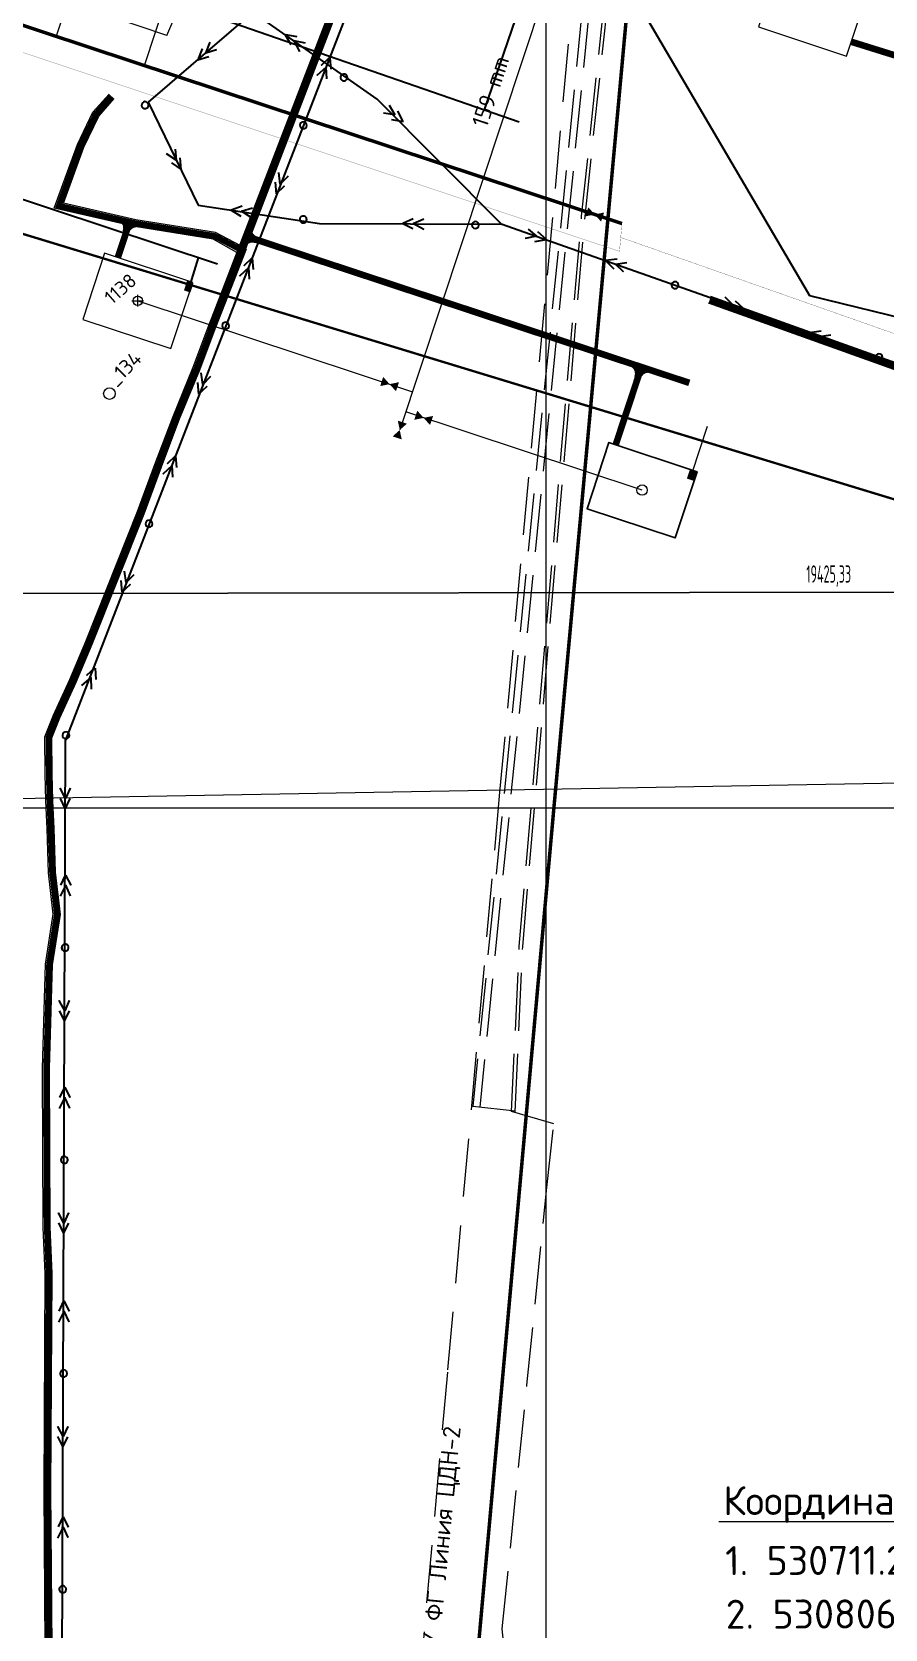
# Model space of a CAD drawing. Header units: millimetres. Extents: x 519 to 9564855, y -810 to 5021775.
# Drawn here: x 9530557 to 9531292, y 4997292 to 4998669 of the extents above; entities that cross this region are included whole.
import ezdxf

# ---------------------------------------------------------------- set-up
doc = ezdxf.new("R2010")
doc.units = ezdxf.units.MM
doc.header["$LTSCALE"] = 2
doc.header["$MEASUREMENT"] = 0
doc.header["$PDMODE"] = 2
doc.header["$PDSIZE"] = 5
for name, pattern in [('92051501$0$DASHED', [0.75, 0.5, -0.25]), ('92051501$0$GROUND1', [60, 50, -10]), ('92051501$0$GROUND2', [35, 25, -10]), ('DASHED', [0.75, 0.5, -0.25]), ('DASHED2', [9.525, 6.35, -3.175])]:
    doc.linetypes.add(name, pattern=pattern)
for name, color, linetype in [('0_ANNOT_Dimensions', 7, 'Continuous'), ('Existing roads', 41, 'Continuous'), ('FIBERGLASS', 212, 'Continuous'), ('FLOWLINE', 5, 'Continuous'), ('Future Roads', 44, 'Continuous'), ('GRID_PULKOVO', 7, 'Continuous'), ('OilColl&Flowlines', 3, 'Continuous'), ('OLD WELLS(dr.bfr2000)', 24, 'Continuous'), ('ROAD_FIELD', 255, '92051501$0$GROUND2'), ('ROAD_GROUND', 9, 'Continuous'), ('stage 7.frame', 7, 'Continuous'), ('Stage 9.Frame&Text', 7, 'Continuous'), ('МГ-земельный участок', 7, 'Continuous'), ('Скважины на 2020 год', 140, 'Continuous')]:
    doc.layers.add(name, color=color, linetype=linetype)
for name, color, linetype, lineweight in [('Электро', 1, 'Continuous', 30), ('Электроснаб', 1, 'Continuous', 18), ('Электроснабжене', 1, 'Continuous', 18)]:
    doc.layers.add(name, color=color, linetype=linetype, lineweight=lineweight)
doc.styles.add('Elect', font='isocpeur.ttf')
doc.styles.add('GeoApp', font='', dxfattribs={"height": 1})
doc.styles.get("Standard").update_dxf_attribs({"font": 'isocpeur.ttf', "width": 0.5})
doc.styles.get('GeoApp').set_extended_font_data('D431', italic=True)
doc.linetypes.add('g5_122_n', pattern='A,1,-1,1.5,-0.3,["Н",GeoApp,S=1,R=0,X=0,Y=-0.5],-1.5,1.5,-1,4,-1,4,-1,3', length=20.8)
doc.dimstyles.new('ISO-25', dxfattribs={"dimtxt": 15, "dimasz": 10, "dimexe": 5, "dimexo": 5, "dimgap": 5, "dimtad": 1, "dimtxsty": 'Standard', "dimblk": 'OBLIQUE', "dimcen": 50, "dimadec": 0, "dimazin": 0, "dimtfac": 1, "dimtmove": 0, "dimatfit": 3, "dimfxl": 0, "dimarcsym": 0})

# ---------------------------------------------------------------- blocks, each defined once
blk = doc.blocks.new('92051501$0$WELLPAD')
at = {"flags": 128}
blk.add_lwpolyline([(40, -30), (-40, -30), (-40, 30), (40, 30)], close=True, dxfattribs=at)
blk = doc.blocks.new('A$C80b59c50')
at = {"color": 24, "linetype": 'g5_122_n', "lineweight": 30, "ltscale": 5}
blk.add_line((-1232.3, -767.6, -25.8), (-1289.3, -935.1, -25.8), dxfattribs=at)
at = {"layer": 'FLOWLINE', "color": 24, "linetype": 'g5_122_n', "lineweight": 30}
blk.add_line((-1259.2, -945.5, 0), (-2003.5, -687.8, 0), dxfattribs=at)
blk = doc.blocks.new('_Oblique')
at = {"color": 0, "linetype": 'ByBlock', "lineweight": -2}
blk.add_line((-0.5, -0.5), (0.5, 0.5), dxfattribs=at)
blk = doc.blocks.new('*D111')
at = {"layer": '0_ANNOT_Dimensions', "color": 0, "lineweight": -2, "transparency": 16777216}
for p, q in [((9540956.6, 4998203), (9540956.6, 4998205.1)), ((9540956.6, 4998200.1), (9521531.3, 4998171.8)), ((9521531.3, 4998174.7), (9521531.3, 4998176.8))]:
    blk.add_line(p, q, dxfattribs=at)
at = {"layer": 'DEFPOINTS', "color": 0, "linetype": 'ByBlock', "lineweight": 25, "transparency": 16777216}
for p in [(9540956.6, 4998198), (9521531.3, 4998171.8), (9521531.3, 4998169.7)]:
    blk.add_point(p, dxfattribs=at)
at = {"layer": '0_ANNOT_Dimensions', "color": 0, "linetype": 'ByBlock', "lineweight": -2, "transparency": 16777216, "xscale": 10, "yscale": 10, "zscale": 10}
for p, rotation in [((9540956.6, 4998200.1), 0.08345723362022996), ((9521531.3, 4998171.8), 180.0834572336203)]:
    blk.add_blockref('_Oblique', p, dxfattribs=dict(at, rotation=rotation))
at = {"layer": '0_ANNOT_Dimensions', "color": 0, "linetype": 'ByBlock', "lineweight": 25, "transparency": 16777216, "insert": (9531243.9, 4998199.9), "char_height": 15, "attachment_point": 5, "rotation": 0.0835, "bg_fill": 3, "box_fill_scale": 1.25, "bg_fill_color": 256, "bg_fill_true_color": 13158600, "bg_fill_transparency": 0}
blk.add_mtext('19425,33', dxfattribs=at)

msp = doc.modelspace()

# ---------------------------------------------------------------- hatches: boundary and pattern name
at = {"layer": 'Future Roads', "linetype": 'ByBlock', "lineweight": 0, "ltscale": 25}
h = msp.add_hatch(color=256, dxfattribs=at)
edge = h.paths.add_edge_path()
edge.add_line((9530637.95188, 4998496.48872), (9530640.80001, 4998495.54632))
edge.add_arc((9530647.16616, 4998494.17333), 6.51252, 450.73939806, 527.82943688, ccw=False)
edge.add_line((9530647.08212, 4998500.68531), (9530640.10439, 4998502.99411))
edge.add_line((9530640.10439, 4998502.99411), (9530633.12667, 4998505.30291))
edge.add_arc((9530629.17507, 4998500.12626), 6.51252, 335.55367521, 412.64371401, ccw=False)
edge.add_line((9530635.10374, 4998497.43111), (9530637.95188, 4998496.48872))
h = msp.add_hatch(color=256, dxfattribs=at)
edge = h.paths.add_edge_path()
edge.add_line((9530750.59435, 4998489.79885), (9530751.53675, 4998492.64699))
edge.add_arc((9530752.90973, 4998499.01313), 6.51252, 180.73939806, 257.82943689, ccw=False)
edge.add_line((9530746.39776, 4998498.92909), (9530744.08896, 4998491.95137))
edge.add_line((9530744.08896, 4998491.95137), (9530741.78015, 4998484.97365))
edge.add_arc((9530746.95681, 4998481.02205), 6.51252, 65.55367521, 142.64371401, ccw=False)
edge.add_line((9530749.65195, 4998486.95071), (9530750.59435, 4998489.79885))
h = msp.add_hatch(color=256, dxfattribs=at)
edge = h.paths.add_edge_path()
edge.add_line((9531079.13047, 4998371.05045), (9531081.97861, 4998370.10805))
edge.add_arc((9531088.34476, 4998368.73507), 6.51252, 450.73939806, 527.82943688, ccw=False)
edge.add_line((9531088.26071, 4998375.24704), (9531081.28299, 4998377.55585))
edge.add_line((9531081.28299, 4998377.55585), (9531074.30527, 4998379.86465))
edge.add_arc((9531070.35367, 4998374.68799), 6.51252, 335.55367521, 412.64371401, ccw=False)
edge.add_line((9531076.28234, 4998371.99285), (9531079.13047, 4998371.05045))
at = {"layer": 'Электро'}
msp.add_hatch(color=256, dxfattribs=at).paths.add_polyline_path([(9530687.98788, 4998446.29195), (9530693.60011, 4998444.43496), (9530696.30734, 4998452.61682), (9530690.69511, 4998454.47381)])
at = {"layer": 'Электроснаб', "linetype": 'ByBlock', "lineweight": 0}
for points in [[(9530687.98788, 4998446.29195), (9530693.60011, 4998444.43496), (9530696.30734, 4998452.61682), (9530690.69511, 4998454.47381)], [(9531121.64402, 4998283.97093), (9531127.25626, 4998282.11394), (9531129.96348, 4998290.2958), (9531124.35125, 4998292.15279)]]:
    msp.add_hatch(color=1, dxfattribs=at).paths.add_polyline_path(points)
at = {"layer": 'Электроснабжене', "linetype": 'ByBlock', "lineweight": 0}
for points in [[(9530687.98788, 4998446.29195), (9530693.60011, 4998444.43496), (9530696.30734, 4998452.61682), (9530690.69511, 4998454.47381)], [(9531121.64402, 4998283.97093), (9531127.25626, 4998282.11394), (9531129.96348, 4998290.2958), (9531124.35125, 4998292.15279)]]:
    msp.add_hatch(color=1, dxfattribs=at).paths.add_polyline_path(points)

# ---------------------------------------------------------------- linework, layer by layer
at = {"lineweight": 0, "ltscale": 50}
msp.add_line((9530107.24324, 4998000), (9531381.24324, 4998023), dxfattribs=at)
at = {"color": 5, "linetype": 'ByBlock', "lineweight": 0, "ltscale": 50}
msp.add_line((9531149.1321, 4997384.36733), (9531618.99816, 4997384.36733), dxfattribs=at)
at = {"layer": 'DEFPOINTS', "color": 1, "lineweight": 0, "ltscale": 80}
msp.add_point((9530648.2, 4998437.3), dxfattribs=at)
at = {"layer": 'Existing roads', "lineweight": 0, "const_width": 5.7, "flags": 128}
msp.add_lwpolyline([(9531516.47, 4998581.81), (9531263.33143, 4998660.73411)], dxfattribs=at)
at = {"layer": 'FIBERGLASS', "color": 5, "linetype": '92051501$0$DASHED', "lineweight": 0, "ltscale": 50}
for p, q in [((9531026.22401, 4998733.32628), (9530960.22401, 4998013.32628)), ((9530960.22401, 4998013.32628), (9530915.22401, 4997513.32628)), ((9530915.22401, 4997513.32628), (9530870.22401, 4997013.32628))]:
    msp.add_line(p, q, dxfattribs=at)
at = {"layer": 'FIBERGLASS', "linetype": 'DASHED', "lineweight": 0, "ltscale": 0.07, "const_width": 3}
msp.add_lwpolyline([(9531540.34582, 5000089.45611), (9531403.32848, 4999707.55452), (9531323.07565, 4999487.02054), (9531270.637, 4999342.455), (9531204.137, 4999160.855), (9531080, 4998795), (9531073, 4998720), (9531007, 4998000), (9530962, 4997500), (9530917, 4997000), (9530872, 4996500), (9530827, 4996000), (9530808, 4995740)], dxfattribs=at)
at = {"layer": 'FIBERGLASS', "color": 5, "linetype": 'DASHED', "lineweight": 0, "ltscale": 0.07, "const_width": 3}
msp.add_lwpolyline([(9530151.5722, 4998806.45593), (9531065.67419, 4998503.95912)], dxfattribs=at)
at = {"layer": 'FIBERGLASS', "linetype": 'DASHED', "lineweight": 0, "ltscale": 0.07}
for points in [[(9531034.0561, 4998510.09934), (9531036.65587, 4998517.95644), (9531042.16044, 4998511.77642)], [(9531047.66501, 4998505.5964), (9531042.16044, 4998511.77642), (9531050.26478, 4998513.4535)]]:
    msp.add_solid(points, dxfattribs=at)
at = {"layer": 'Future Roads', "lineweight": 0, "const_width": 5.7, "elevation": 0.00005}
for points in [[(9530630.99372, 4998474.48178), (9530640.25521, 4998502.47211)], [(9531060.26188, 4998313.04746), (9531082.46326, 4998380.14507)]]:
    msp.add_lwpolyline(points, dxfattribs=at)
at = {"layer": 'Future Roads', "lineweight": 0, "const_width": 5.7}
msp.add_lwpolyline([(9530745.06706, 4998491.78336), (9531123.76125, 4998366.48031)], dxfattribs=at)
at = {"layer": 'GRID_PULKOVO', "lineweight": 0}
for p, q in [((9531000, 5010000), (9531000, 4992000)), ((9519000, 4998000), (9533000, 4998000))]:
    msp.add_line(p, q, dxfattribs=at)
at = {"layer": 'OilColl&Flowlines', "lineweight": 0}
for q in [(9530777.04, 4998911.08), (9530625.7, 4998682.2)]:
    msp.add_line((9530673.34397, 4998666.07942), q, dxfattribs=at)
at = {"layer": 'OilColl&Flowlines', "color": 3, "linetype": 'ByBlock', "lineweight": 0, "ltscale": 25}
for p, q in [((9531035.81213, 4998814.52594), (9530874.18918, 4998326.06477)), ((9530648.2, 4998437.3), (9530885.052, 4998358.89467)), ((9531083, 4998274), (9530879.26714, 4998341.41151))]:
    msp.add_line(p, q, dxfattribs=at)
at = {"layer": 'OilColl&Flowlines', "color": 5, "linetype": '92051501$0$GROUND1', "lineweight": 0, "ltscale": 2, "const_width": 0.2}
for points in [[(9530057.76461, 4998815.32061), (9531063.56552, 4998479.9501)], [(9531063.56552, 4998479.9501), (9531065.67419, 4998503.95912)], [(9531064.61986, 4998491.95461), (9534411.39462, 4997314.77298)]]:
    msp.add_lwpolyline(points, dxfattribs=at)
at = {"layer": 'OilColl&Flowlines', "color": 3, "lineweight": 0}
for points in [[(9530857.24111, 4998363.73813), (9530859.84089, 4998371.59523), (9530865.34545, 4998365.41521)], [(9530870.85002, 4998359.23519), (9530865.34545, 4998365.41521), (9530873.44979, 4998367.09229)], [(9530886.58328, 4998334.63207), (9530889.18306, 4998342.48918), (9530894.68762, 4998336.30916)], [(9530900.19219, 4998330.12913), (9530894.68762, 4998336.30916), (9530902.79196, 4998337.98624)]]:
    msp.add_solid(points, dxfattribs=at)
at = {"layer": 'OilColl&Flowlines', "color": 3, "linetype": 'ByBlock', "lineweight": 0, "ltscale": 25}
for points in [[(9530872.43357, 4998333.93177), (9530880.29067, 4998331.33199), (9530874.11065, 4998325.82743)], [(9530867.93063, 4998320.32286), (9530874.11065, 4998325.82743), (9530875.78773, 4998317.72309)]]:
    msp.add_solid(points, dxfattribs=at)
at = {"layer": 'OLD WELLS(dr.bfr2000)', "lineweight": 0}
msp.add_circle((9530623.8, 4998357.2), 5, dxfattribs=at)
at = {"layer": 'ROAD_FIELD', "lineweight": 0}
msp.add_lwpolyline([(9531228.64126, 4997050.91109), (9531224.557, 4997063.825), (9531143.614, 4997141.72), (9530966.27, 4997253.549), (9530962.475, 4997291.781), (9530983.685, 4997502.076), (9531000.987, 4997672.457), (9531006.91332, 4997727.53079), (9530970.541, 4997737.93)], dxfattribs=at)
at = {"layer": 'ROAD_GROUND', "linetype": '92051501$0$GROUND2', "lineweight": 0}
for points in [[(9531308.71398, 4999653.51574), (9531276.437, 4999583.355), (9531052.537, 4998868.155), (9531038.337, 4998758.655), (9530937.137, 4997742.255)], [(9531314.16483, 4999651.00811), (9531282.04828, 4999581.1961), (9531058.41971, 4998866.86311), (9531044.29864, 4998757.97181), (9530943.10748, 4997741.66054)], [(9530973.53784, 4997737.79226), (9530980.07613, 4997880.04146), (9531033.86549, 4998510.12092), (9531065.77517, 4998810.48023), (9531084.34094, 4998893.66773), (9531062.44738, 4998885.79447)], [(9530970.541, 4997737.93), (9530977.082, 4997880.238), (9531030.879, 4998510.407), (9531062.81, 4998810.967), (9531080.2253, 4998888.9996), (9531080.2253, 4998888.9996), (9531063.46258, 4998882.97146)], [(9530973.55685, 4997738.20586), (9530937.137, 4997742.255)]]:
    msp.add_lwpolyline(points, dxfattribs=at)
at = {"layer": 'ROAD_GROUND', "linetype": 'Continuous', "lineweight": 0}
for points in [[(9530708.348, 4998412.89011), (9530823.19877, 4998712.01051), (9530806.36106, 4998717.46355), (9530825.11091, 4998771.26673), (9530872.35689, 4998891.81169), (9530900.38547, 4998962.27343), (9530919.05108, 4999016.37363), (9530949.72543, 4999096.66656), (9530967.26221, 4999141.54992), (9530985.24895, 4999189.9533), (9531012.21585, 4999249.11103)], [(9530713.9493, 4998410.73942), (9530741.45694, 4998482.38106), (9530831.06879, 4998715.76854), (9530814.04553, 4998721.28167), (9530830.739, 4998769.184), (9530877.932, 4998889.594), (9530906.012, 4998960.185), (9530924.691, 4999014.324), (9530955.314, 4999094.483), (9530972.869, 4999139.413), (9530990.798, 4999187.661), (9531017.67536, 4999246.62232)], [(9530574.3347, 4997275.61712), (9530573.385, 4997411.435), (9530574.354, 4997598.372), (9530572.772, 4997638.183), (9530572.208, 4997774.982), (9530574.753, 4997864.657), (9530581.47717, 4997907.99576), (9530577.333, 4997944.405), (9530576.045, 4997982.042), (9530575.06, 4998006.078), (9530574.525, 4998029.389), (9530574.229, 4998060.214), (9530581.051, 4998077.615), (9530595.057, 4998108.329), (9530608.974, 4998141.019), (9530653.605, 4998253.545), (9530668.591, 4998293.983), (9530684.207, 4998335.424), (9530701.637, 4998377.873), (9530715.43, 4998414.692), (9530742.017, 4998482.086), (9530715.293, 4998496.165), (9530646.434, 4998507.211), (9530584.22, 4998521.477), (9530601.748, 4998569.784), (9530614.578, 4998596.512), (9530627.957, 4998611.659)], [(9530733.70367, 4998478.9271), (9530713.36891, 4998490.39695), (9530645.28705, 4998501.31828), (9530576.26549, 4998517.14529), (9530596.20967, 4998572.11125), (9530609.52946, 4998599.85961), (9530623.46004, 4998615.63107)], [(9530570.61719, 4997079.25077), (9530568.33485, 4997275.57517), (9530567.38489, 4997411.42958), (9530568.35338, 4997598.26838), (9530566.77249, 4997638.05147), (9530566.20765, 4997775.05476), (9530568.76611, 4997865.20422), (9530575.42445, 4997908.11862), (9530571.34463, 4997943.96243), (9530570.0492, 4997981.81656), (9530569.06282, 4998005.88632), (9530568.52566, 4998029.29136), (9530568.2181, 4998061.32032), (9530575.52433, 4998079.95645), (9530589.56626, 4998110.74924), (9530603.42421, 4998143.30054), (9530648.00257, 4998255.69383), (9530662.9764, 4998296.09872), (9530678.62334, 4998337.62184), (9530696.05114, 4998380.06547), (9530709.82955, 4998416.84552), (9530734.46182, 4998479.28457), (9530733.91555, 4998479.57236)], [(9532397.90523, 4997991.36281), (9531142.337, 4998440.955)], [(9532395.16621, 4997985.97054), (9531140.31429, 4998435.30623)]]:
    msp.add_lwpolyline(points, dxfattribs=at)
at = {"layer": 'ROAD_GROUND', "linetype": 'Continuous', "lineweight": 0, "const_width": 5}
for points in [[(9530711.14865, 4998411.81476), (9530827.13378, 4998713.88952), (9530810.2033, 4998719.37261), (9530827.92495, 4998770.22536), (9530875.14725, 4998890.7099), (9530903.19874, 4998961.22922), (9530921.87104, 4999015.34881), (9530952.52384, 4999095.58534), (9530970.07433, 4999140.50493), (9530988.02347, 4999188.80715), (9531014.94561, 4999247.86667)], [(9530571.33477, 4997275.59614), (9530570.38504, 4997411.45055), (9530571.35369, 4997598.32019), (9530569.77225, 4997638.11724), (9530569.20782, 4997775.01838), (9530571.75956, 4997864.93061), (9530578.45081, 4997908.05719), (9530574.33882, 4997944.18372), (9530573.0471, 4997981.92928), (9530572.06079, 4998006.00917), (9530571.52514, 4998029.3602), (9530571.22355, 4998060.76716), (9530578.28766, 4998078.78572), (9530592.31163, 4998109.53912), (9530606.1991, 4998142.15977), (9530650.80379, 4998254.61942), (9530665.7837, 4998295.04086), (9530681.43184, 4998336.56351), (9530698.84407, 4998378.96924), (9530712.63931, 4998415.79293), (9530738.23941, 4998480.68529), (9530714.33095, 4998493.28097), (9530645.86053, 4998504.26464), (9530580.24275, 4998519.31115), (9530598.97883, 4998570.94763), (9530612.05373, 4998598.1858), (9530625.70852, 4998613.64504)], [(9532396.17756, 4997988.79492), (9531141.32565, 4998438.13062)]]:
    msp.add_lwpolyline(points, dxfattribs=at)
at = {"layer": 'stage 7.frame', "color": 0, "linetype": 'ByBlock', "lineweight": 0}
for points in [[(9531183.28202, 4998673.57759), (9531259.26254, 4998648.43702), (9531278.11798, 4998705.42241), (9531202.13745, 4998730.56299)], [(9530578.28202, 4998666.27759), (9530654.26255, 4998641.13701), (9530673.11798, 4998698.12241), (9530597.13745, 4998723.26299)]]:
    msp.add_lwpolyline(points, close=True, dxfattribs=at)
at = {"layer": 'Stage 9.Frame&Text', "color": 0, "linetype": 'ByBlock', "lineweight": 0, "elevation": 0.00005}
msp.add_lwpolyline([(9530600.79218, 4998421.2859), (9530676.7727, 4998396.14532), (9530695.62814, 4998453.13072), (9530619.64761, 4998478.2713)], close=True, dxfattribs=at)
at = {"layer": 'Stage 9.Frame&Text', "color": 7, "lineweight": 0, "elevation": 0.00005}
msp.add_lwpolyline([(9531035.59218, 4998257.98591), (9531111.5727, 4998232.84533), (9531130.42814, 4998289.83072), (9531054.44761, 4998314.9713)], close=True, dxfattribs=at)
at = {"layer": 'Stage 9.Frame&Text', "color": 0, "linetype": 'ByBlock', "lineweight": 0}
msp.add_circle((9530648.2, 4998437.3), 4, dxfattribs=at)
at = {"layer": 'Stage 9.Frame&Text', "color": 7, "linetype": 'ByBlock', "lineweight": 0}
msp.add_circle((9531083, 4998274), 4.48341, dxfattribs=at)
at = {"layer": 'Stage 9.Frame&Text', "color": 0, "linetype": 'ByBlock', "lineweight": 0}
msp.add_point((9530648.2, 4998437.3), dxfattribs=at)
at = {"layer": 'МГ-земельный участок', "color": 0, "linetype": 'DASHED2', "lineweight": 25, "ltscale": 5, "const_width": 2}
msp.add_lwpolyline([(9522167.80801, 4999999.48247), (9521654, 5002362), (9522840, 5002532), (9525642, 5002155), (9528521, 5002235), (9531281, 5003464), (9533105, 5001043), (9546614, 4998215), (9544978, 4995525), (9543652, 4996420), (9539605, 4995735), (9529554.6705, 4998798.09585), (9529554.71722, 4998845.23995), (9529525.402, 4998845.269), (9529525.36994, 4998882.97318), (9529309.91997, 4998882.84552), (9526935, 5000017), (9526935, 4999132), (9522906, 5001105), (9522683.367, 5000265.06642), (9522496, 5000315)], close=True, dxfattribs=at)
at = {"layer": 'Электро'}
for p, q in [((9530585.91914, 4998057.6866), (9531226.11914, 4999712.8866)), ((9530941.88214, 4998929.0316, 0), (9531227.48214, 4998441.7316, 0)), ((9530854.61914, 4998611.1866), (9530747.47982, 4998686.21315)), ((9530747.21914, 4998685.9866), (9530657.31914, 4998608.6866)), ((9530706.99059, 4998650.99319), (9530710.58482, 4998660.37748)), ((9530775.36946, 4998666.75961), (9530780.06449, 4998658.25895)), ((9530775.5196, 4998666.96226), (9530785.31939, 4998665.35171)), ((9530782.56423, 4998662.05689), (9530787.61996, 4998652.34734)), ((9530782.61687, 4998661.704), (9530792.4693, 4998659.74057)), ((9530703.87448, 4998654.63362), (9530699.92453, 4998645.27683)), ((9530699.92453, 4998645.27683), (9530709.61468, 4998647.92756)), ((9530716.16101, 4998653.86302), (9530706.99059, 4998650.99319)), ((9530813.43754, 4998647.06767), (9530806.43495, 4998640.33951)), ((9530813.67205, 4998646.97486), (9530814.64283, 4998637.09116)), ((9530810.74901, 4998638.90359), (9530802.67141, 4998631.51522)), ((9530810.42163, 4998638.76174), (9530811.06504, 4998628.73619)), ((9530657.31914, 4998608.6866), (9530700.31914, 4998519.7866)), ((9530961.71914, 4998503.4866), (9530854.61914, 4998611.1866)), ((9530865.06427, 4998605.95617), (9530869.90944, 4998597.65816)), ((9530869.90944, 4998597.65816), (9530859.95951, 4998599.06606)), ((9530867.05678, 4998593.80781), (9530877.05935, 4998592.04702)), ((9530877.05935, 4998592.04702), (9530872.31168, 4998600.90056)), ((9530681.3931, 4998558.6625), (9530672.89142, 4998564.0202)), ((9530680.36943, 4998568.2168), (9530681.3931, 4998558.6625)), ((9530677.21421, 4998556.31734), (9530685.61944, 4998550.61613)), ((9530685.61944, 4998550.61613), (9530684.91216, 4998560.63737)), ((9530766.59412, 4998539.67016), (9530767.47203, 4998529.55181)), ((9530767.47203, 4998529.55181), (9530774.80201, 4998536.42181)), ((9530771.04983, 4998537.90677), (9530769.84454, 4998547.88328)), ((9530777.81792, 4998544.72774), (9530771.04983, 4998537.90677)), ((9530700.31914, 4998519.7866), (9530804.85028, 4998503.84835)), ((9530728.83625, 4998515.60508), (9530737.02298, 4998510.38188)), ((9530728.87128, 4998515.85485), (9530738.24919, 4998519.12359)), ((9530737.40368, 4998514.91267), (9530746.48499, 4998508.79994)), ((9530737.61857, 4998514.62785), (9530747.21137, 4998517.61177)), ((9530876.69696, 4998504.12601), (9530885.65207, 4998508.4197)), ((9530885.5265, 4998503.88168), (9530894.72691, 4998507.91627)), ((9530804.85028, 4998503.84835), (9530961.71914, 4998503.4866)), ((9530876.68998, 4998503.8739), (9530885.4079, 4998499.59578)), ((9530885.2812, 4998504.14077), (9530894.98728, 4998499.07839)), ((9530961.57071, 4998503.63586), (9532388.61914, 4998000.2866)), ((9530984.72581, 4998499.20803), (9530992.08268, 4998493.02668)), ((9531000.70469, 4998490.15145), (9530993.25253, 4998496.88872)), ((9530992.08268, 4998493.02668), (9530982.23987, 4998491.00119)), ((9530990.69348, 4998488.4405), (9531000.70469, 4998490.15145)), ((9530743.89105, 4998466.0462), (9530735.81344, 4998458.65782)), ((9530746.57957, 4998474.21027), (9530739.57698, 4998467.48211)), ((9530743.56367, 4998465.90434), (9530744.20707, 4998455.8788)), ((9530746.81408, 4998474.11746), (9530747.78487, 4998464.23377)), ((9531061.65542, 4998473.2787), (9531051.57561, 4998472.03404)), ((9531051.57561, 4998472.03404), (9531058.70719, 4998464.9583)), ((9531060.05495, 4998468.76191), (9531069.98113, 4998470.32858)), ((9531067.11713, 4998462.24591), (9531060.05495, 4998468.76191)), ((9531162.4264, 4998432.75539), (9531154.74966, 4998440.55945)), ((9531227.48214, 4998441.7316, 0), (9532449.98214, 4998141.9316, 0)), ((9531162.27276, 4998433.07741), (9531152.27718, 4998432.07047)), ((9531170.59846, 4998430.12729), (9531160.75653, 4998428.79834)), ((9531170.6827, 4998430.36502), (9531163.70476, 4998437.11874)), ((9531237.39574, 4998410.97253), (9531227.31593, 4998409.72787)), ((9531227.31593, 4998409.72787), (9531234.44751, 4998402.65213)), ((9531235.79527, 4998406.45574), (9531245.72145, 4998408.02242)), ((9531242.85745, 4998399.93974), (9531235.79527, 4998406.45574)), ((9530704.19187, 4998365.04937), (9530702.98657, 4998375.02588)), ((9530710.95995, 4998371.87034), (9530704.19187, 4998365.04937)), ((9530699.73616, 4998366.81276), (9530700.61407, 4998356.69441)), ((9530700.61407, 4998356.69441), (9530707.94404, 4998363.56442)), ((9530680.51254, 4998303.39777), (9530673.50994, 4998296.66961)), ((9530680.74705, 4998303.30496), (9530681.71783, 4998293.42127)), ((9530677.82401, 4998295.23369), (9530669.7464, 4998287.84532)), ((9530677.49663, 4998295.09184), (9530678.14003, 4998285.06629)), ((9530638.12483, 4998194.23687), (9530636.91954, 4998204.21338)), ((9530633.66912, 4998196.00026), (9530634.54703, 4998185.88191)), ((9530634.54703, 4998185.88191), (9530641.877, 4998192.75191)), ((9530644.89291, 4998201.05784), (9530638.12483, 4998194.23687)), ((9530608.18789, 4998112.58561), (9530599.79849, 4998105.55328)), ((9530611.22678, 4998120.62584), (9530603.93992, 4998114.20665)), ((9530607.85468, 4998112.45804), (9530608.06415, 4998102.41405)), ((9530611.45706, 4998120.52298), (9530611.99973, 4998110.60657)), ((9530573.81914, 4994811.1866), (9530585.91914, 4998057.6866)), ((9530585.98042, 4998008.00844), (9530581.27361, 4998016.88703)), ((9530589.84831, 4998016.80458), (9530585.98042, 4998008.00844)), ((9530581.18868, 4998008.05452), (9530585.64085, 4997998.926)), ((9530585.64085, 4997998.926), (9530590.01556, 4998007.96964)), ((9530586.08933, 4997933.43528), (9530581.20295, 4997923.63941)), ((9530585.66745, 4997942.02028), (9530581.54736, 4997933.22658)), ((9530585.83471, 4997933.18535), (9530590.03469, 4997924.05925)), ((9530585.91964, 4997942.01786), (9530590.37425, 4997933.14169)), ((9530585.29803, 4997824.91912), (9530580.59122, 4997833.79772)), ((9530589.16591, 4997833.71526), (9530585.29803, 4997824.91912)), ((9530580.50629, 4997824.9652), (9530584.95846, 4997815.83668)), ((9530584.95846, 4997815.83668), (9530589.33317, 4997824.88032)), ((9530585.40692, 4997750.34161), (9530580.52054, 4997740.54575)), ((9530584.98504, 4997758.92662), (9530580.86496, 4997750.13291)), ((9530585.1523, 4997750.09168), (9530589.35228, 4997740.96558)), ((9530585.23724, 4997758.92419), (9530589.69184, 4997750.04803)), ((9530579.82388, 4997641.87153), (9530584.27606, 4997632.74301)), ((9530584.61562, 4997641.82545), (9530579.90882, 4997650.70405)), ((9530584.27606, 4997632.74301), (9530588.65077, 4997641.78665)), ((9530588.48351, 4997650.62159), (9530584.61562, 4997641.82545)), ((9530584.29832, 4997574.67553), (9530580.17824, 4997565.88183)), ((9530584.55051, 4997574.67311), (9530589.00512, 4997565.79694)), ((9530584.7202, 4997566.09053), (9530579.83382, 4997556.29466)), ((9530584.46558, 4997565.8406), (9530588.66556, 4997556.7145)), ((9530583.9289, 4997457.57437), (9530579.2221, 4997466.45296)), ((9530587.79679, 4997466.37051), (9530583.9289, 4997457.57437)), ((9530579.13716, 4997457.62045), (9530583.58934, 4997448.49193)), ((9530583.58934, 4997448.49193), (9530587.96405, 4997457.53557)), ((9530584.02623, 4997379.89344), (9530579.13985, 4997370.09757)), ((9530583.60435, 4997388.47844), (9530579.48426, 4997379.68473)), ((9530583.77161, 4997379.64351), (9530587.97159, 4997370.5174)), ((9530583.85654, 4997388.47602), (9530588.31115, 4997379.59985))]:
    msp.add_line(p, q, dxfattribs=at)
at = {"layer": 'Электро', "ltscale": 0.25}
for p, q in [((9530941.88214, 4998929.0316, 0), (9531227.48214, 4998441.7316, 0)), ((9531227.48214, 4998441.7316, 0), (9532449.98214, 4998141.9316, 0))]:
    msp.add_line(p, q, dxfattribs=at)
at = {"layer": 'Электро', "ltscale": 0.0025}
for p, q in [((9530717.093, 4998468.94118), (9529644.84194, 4998823.75644)), ((9530693.77083, 4998451.81798), (9530700.55322, 4998474.41431))]:
    msp.add_line(p, q, dxfattribs=at)
at = {"layer": 'Электро'}
for centre, start, end in [((9530825.98829, 4998629.92165), 74.06230775, 254.06230775), ((9530825.98829, 4998629.92165), 254.06230775, 74.06230775), ((9530654.52835, 4998606.0786), 49.89725104, 229.89725104), ((9530654.52835, 4998606.0786), 229.89725104, 49.89725104), ((9530790.89729, 4998588.66186), 359.00480826, 179.00480826), ((9530790.89729, 4998588.66186), 179.00480826, 359.00480826), ((9530790.90554, 4998507.43783), 102.61156043, 282.61156043), ((9530790.90554, 4998507.43783), 282.61156043, 102.61156043), ((9530939.28284, 4998502.6761), 109.01134167, 289.01134167), ((9530939.28284, 4998502.6761), 289.01134167, 109.01134167), ((9531111.49711, 4998450.7701), 91.08527566, 271.08527566), ((9531111.49711, 4998450.7701), 271.08527566, 91.08527566), ((9530724.03933, 4998415.80446), 179.00480831, 359.00480831), ((9530724.03933, 4998415.80446), 359.00480831, 179.00480831), ((9531287.23743, 4998388.46393), 91.08527555, 271.08527555), ((9531287.23743, 4998388.46393), 271.08527555, 91.08527555), ((9530657.97229, 4998244.99196), 359.00479855, 179.00479855), ((9530657.97229, 4998244.99196), 179.00479855, 359.00479855), ((9530586.28192, 4998062.50532), 20.04548333, 200.04548333), ((9530586.28192, 4998062.50532), 200.04548333, 20.04548333), ((9530585.59953, 4997879.416), 20.0454832, 200.0454832), ((9530585.59953, 4997879.416), 200.0454832, 20.0454832), ((9530584.91713, 4997696.32234), 20.04548348, 200.04548348), ((9530584.91713, 4997696.32234), 200.04548348, 20.04548348), ((9530584.23041, 4997512.07125), 20.04548669, 200.04548669), ((9530584.23041, 4997512.07125), 200.04548669, 20.04548669), ((9530583.53643, 4997325.87416), 20.0454832, 200.0454832), ((9530583.53643, 4997325.87416), 200.0454832, 20.0454832)]:
    msp.add_arc(centre, 3, start, end, dxfattribs=at)
at = {"layer": 'Электроснаб', "color": 1, "linetype": 'ByBlock', "lineweight": 0}
for p, q in [((9530585.91914, 4998057.6866), (9531226.11914, 4999712.8866)), ((9530941.88214, 4998929.0316, 0), (9531227.48214, 4998441.7316, 0)), ((9530854.61914, 4998611.1866), (9530747.47982, 4998686.21315)), ((9530747.21914, 4998685.9866), (9530657.31914, 4998608.6866)), ((9530706.99059, 4998650.99319), (9530710.58482, 4998660.37748)), ((9530775.36946, 4998666.75961), (9530780.06449, 4998658.25895)), ((9530775.5196, 4998666.96226), (9530785.31939, 4998665.35171)), ((9530782.56423, 4998662.05689), (9530787.61996, 4998652.34734)), ((9530782.61687, 4998661.704), (9530792.4693, 4998659.74057)), ((9530703.87448, 4998654.63362), (9530699.92453, 4998645.27683)), ((9530699.92453, 4998645.27683), (9530709.61468, 4998647.92756)), ((9530716.16101, 4998653.86302), (9530706.99059, 4998650.99319)), ((9530813.43754, 4998647.06767), (9530806.43495, 4998640.33951)), ((9530813.67205, 4998646.97486), (9530814.64283, 4998637.09116)), ((9530810.74901, 4998638.90359), (9530802.67141, 4998631.51522)), ((9530810.42163, 4998638.76174), (9530811.06504, 4998628.73619)), ((9530657.31914, 4998608.6866), (9530700.31914, 4998519.7866)), ((9530961.71914, 4998503.4866), (9530854.61914, 4998611.1866)), ((9530865.06427, 4998605.95617), (9530869.90944, 4998597.65816)), ((9530869.90944, 4998597.65816), (9530859.95951, 4998599.06606)), ((9530867.05678, 4998593.80781), (9530877.05935, 4998592.04702)), ((9530877.05935, 4998592.04702), (9530872.31168, 4998600.90056)), ((9530681.3931, 4998558.6625), (9530672.89142, 4998564.0202)), ((9530680.36943, 4998568.2168), (9530681.3931, 4998558.6625)), ((9530677.21421, 4998556.31734), (9530685.61944, 4998550.61613)), ((9530685.61944, 4998550.61613), (9530684.91216, 4998560.63737)), ((9530766.59412, 4998539.67016), (9530767.47203, 4998529.55181)), ((9530767.47203, 4998529.55181), (9530774.80201, 4998536.42181)), ((9530771.04983, 4998537.90677), (9530769.84454, 4998547.88328)), ((9530777.81792, 4998544.72774), (9530771.04983, 4998537.90677)), ((9530700.31914, 4998519.7866), (9530804.85028, 4998503.84835)), ((9530728.83625, 4998515.60508), (9530737.02298, 4998510.38188)), ((9530728.87128, 4998515.85485), (9530738.24919, 4998519.12359)), ((9530737.40368, 4998514.91267), (9530746.48499, 4998508.79994)), ((9530737.61857, 4998514.62785), (9530747.21137, 4998517.61177)), ((9530876.69696, 4998504.12601), (9530885.65207, 4998508.4197)), ((9530885.5265, 4998503.88168), (9530894.72691, 4998507.91627)), ((9530804.85028, 4998503.84835), (9530961.71914, 4998503.4866)), ((9530876.68998, 4998503.8739), (9530885.4079, 4998499.59578)), ((9530885.2812, 4998504.14077), (9530894.98728, 4998499.07839)), ((9530961.57071, 4998503.63586), (9532388.61914, 4998000.2866)), ((9530984.72581, 4998499.20803), (9530992.08268, 4998493.02668)), ((9531000.70469, 4998490.15145), (9530993.25253, 4998496.88872)), ((9530992.08268, 4998493.02668), (9530982.23987, 4998491.00119)), ((9530990.69348, 4998488.4405), (9531000.70469, 4998490.15145)), ((9530743.89105, 4998466.0462), (9530735.81344, 4998458.65782)), ((9530746.57957, 4998474.21027), (9530739.57698, 4998467.48211)), ((9530743.56367, 4998465.90434), (9530744.20707, 4998455.8788)), ((9530746.81408, 4998474.11746), (9530747.78487, 4998464.23377)), ((9531061.65542, 4998473.2787), (9531051.57561, 4998472.03404)), ((9531051.57561, 4998472.03404), (9531058.70719, 4998464.9583)), ((9531060.05495, 4998468.76191), (9531069.98113, 4998470.32858)), ((9531067.11713, 4998462.24591), (9531060.05495, 4998468.76191)), ((9531162.4264, 4998432.75539), (9531154.74966, 4998440.55945)), ((9531227.48214, 4998441.7316, 0), (9532449.98214, 4998141.9316, 0)), ((9531162.27276, 4998433.07741), (9531152.27718, 4998432.07047)), ((9531170.59846, 4998430.12729), (9531160.75653, 4998428.79834)), ((9531170.6827, 4998430.36502), (9531163.70476, 4998437.11874)), ((9531237.39574, 4998410.97253), (9531227.31593, 4998409.72787)), ((9531227.31593, 4998409.72787), (9531234.44751, 4998402.65213)), ((9531235.79527, 4998406.45574), (9531245.72145, 4998408.02242)), ((9531242.85745, 4998399.93974), (9531235.79527, 4998406.45574)), ((9530704.19187, 4998365.04937), (9530702.98657, 4998375.02588)), ((9530710.95995, 4998371.87034), (9530704.19187, 4998365.04937)), ((9530699.73616, 4998366.81276), (9530700.61407, 4998356.69441)), ((9530700.61407, 4998356.69441), (9530707.94404, 4998363.56442)), ((9530680.51254, 4998303.39777), (9530673.50994, 4998296.66961)), ((9530680.74705, 4998303.30496), (9530681.71783, 4998293.42127)), ((9530677.82401, 4998295.23369), (9530669.7464, 4998287.84532)), ((9530677.49663, 4998295.09184), (9530678.14003, 4998285.06629)), ((9530638.12483, 4998194.23687), (9530636.91954, 4998204.21338)), ((9530633.66912, 4998196.00026), (9530634.54703, 4998185.88191)), ((9530634.54703, 4998185.88191), (9530641.877, 4998192.75191)), ((9530644.89291, 4998201.05784), (9530638.12483, 4998194.23687)), ((9530608.18789, 4998112.58561), (9530599.79849, 4998105.55328)), ((9530611.22678, 4998120.62584), (9530603.93992, 4998114.20665)), ((9530607.85468, 4998112.45804), (9530608.06415, 4998102.41405)), ((9530611.45706, 4998120.52298), (9530611.99973, 4998110.60657)), ((9530573.81914, 4994811.1866), (9530585.91914, 4998057.6866)), ((9530585.98042, 4998008.00844), (9530581.27361, 4998016.88703)), ((9530589.84831, 4998016.80458), (9530585.98042, 4998008.00844)), ((9530581.18868, 4998008.05452), (9530585.64085, 4997998.926)), ((9530585.64085, 4997998.926), (9530590.01556, 4998007.96964)), ((9530586.08933, 4997933.43528), (9530581.20295, 4997923.63941)), ((9530585.66745, 4997942.02028), (9530581.54736, 4997933.22658)), ((9530585.83471, 4997933.18535), (9530590.03469, 4997924.05925)), ((9530585.91964, 4997942.01786), (9530590.37425, 4997933.14169)), ((9530585.29803, 4997824.91912), (9530580.59122, 4997833.79772)), ((9530589.16591, 4997833.71526), (9530585.29803, 4997824.91912)), ((9530580.50629, 4997824.9652), (9530584.95846, 4997815.83668)), ((9530584.95846, 4997815.83668), (9530589.33317, 4997824.88032)), ((9530585.40692, 4997750.34161), (9530580.52054, 4997740.54575)), ((9530584.98504, 4997758.92662), (9530580.86496, 4997750.13291)), ((9530585.1523, 4997750.09168), (9530589.35228, 4997740.96558)), ((9530585.23724, 4997758.92419), (9530589.69184, 4997750.04803)), ((9530579.82388, 4997641.87153), (9530584.27606, 4997632.74301)), ((9530584.61562, 4997641.82545), (9530579.90882, 4997650.70405)), ((9530584.27606, 4997632.74301), (9530588.65077, 4997641.78665)), ((9530588.48351, 4997650.62159), (9530584.61562, 4997641.82545)), ((9530584.29832, 4997574.67553), (9530580.17824, 4997565.88183)), ((9530584.55051, 4997574.67311), (9530589.00512, 4997565.79694)), ((9530584.7202, 4997566.09053), (9530579.83382, 4997556.29466)), ((9530584.46558, 4997565.8406), (9530588.66556, 4997556.7145)), ((9530583.9289, 4997457.57437), (9530579.2221, 4997466.45296)), ((9530587.79679, 4997466.37051), (9530583.9289, 4997457.57437)), ((9530579.13716, 4997457.62045), (9530583.58934, 4997448.49193)), ((9530583.58934, 4997448.49193), (9530587.96405, 4997457.53557)), ((9530584.02623, 4997379.89344), (9530579.13985, 4997370.09757)), ((9530583.60435, 4997388.47844), (9530579.48426, 4997379.68473)), ((9530583.77161, 4997379.64351), (9530587.97159, 4997370.5174)), ((9530583.85654, 4997388.47602), (9530588.31115, 4997379.59985))]:
    msp.add_line(p, q, dxfattribs=at)
at = {"layer": 'Электроснаб', "color": 1, "linetype": 'ByBlock', "lineweight": 0, "ltscale": 0.25}
for p, q in [((9530941.88214, 4998929.0316, 0), (9531227.48214, 4998441.7316, 0)), ((9531227.48214, 4998441.7316, 0), (9532449.98214, 4998141.9316, 0))]:
    msp.add_line(p, q, dxfattribs=at)
at = {"layer": 'Электроснаб', "color": 1, "linetype": 'ByBlock', "lineweight": 0, "ltscale": 0.0025}
for p, q in [((9530717.093, 4998468.94118), (9529644.84194, 4998823.75644)), ((9530693.77083, 4998451.81798), (9530700.55322, 4998474.41431)), ((9531126.57889, 4998289.73034), (9531139.40213, 4998329.23355))]:
    msp.add_line(p, q, dxfattribs=at)
at = {"layer": 'Электроснаб', "color": 1, "linetype": 'ByBlock', "lineweight": 0}
for centre, start, end in [((9530825.98829, 4998629.92165), 74.06230775, 254.06230775), ((9530825.98829, 4998629.92165), 254.06230775, 74.06230775), ((9530654.52835, 4998606.0786), 49.89725104, 229.89725104), ((9530654.52835, 4998606.0786), 229.89725104, 49.89725104), ((9530790.89729, 4998588.66186), 359.00480826, 179.00480826), ((9530790.89729, 4998588.66186), 179.00480826, 359.00480826), ((9530790.90554, 4998507.43783), 102.61156043, 282.61156043), ((9530790.90554, 4998507.43783), 282.61156043, 102.61156043), ((9530939.28284, 4998502.6761), 109.01134167, 289.01134167), ((9530939.28284, 4998502.6761), 289.01134167, 109.01134167), ((9531111.49711, 4998450.7701), 91.08527566, 271.08527566), ((9531111.49711, 4998450.7701), 271.08527566, 91.08527566), ((9530724.03933, 4998415.80446), 179.00480831, 359.00480831), ((9530724.03933, 4998415.80446), 359.00480831, 179.00480831), ((9531287.23743, 4998388.46393), 91.08527555, 271.08527555), ((9531287.23743, 4998388.46393), 271.08527555, 91.08527555), ((9530657.97229, 4998244.99196), 359.00479855, 179.00479855), ((9530657.97229, 4998244.99196), 179.00479855, 359.00479855), ((9530586.28192, 4998062.50532), 20.04548333, 200.04548333), ((9530586.28192, 4998062.50532), 200.04548333, 20.04548333), ((9530585.59953, 4997879.416), 20.0454832, 200.0454832), ((9530585.59953, 4997879.416), 200.0454832, 20.0454832), ((9530584.91713, 4997696.32234), 20.04548348, 200.04548348), ((9530584.91713, 4997696.32234), 200.04548348, 20.04548348), ((9530584.23041, 4997512.07125), 20.04548669, 200.04548669), ((9530584.23041, 4997512.07125), 200.04548669, 20.04548669), ((9530583.53643, 4997325.87416), 20.0454832, 200.0454832), ((9530583.53643, 4997325.87416), 200.0454832, 20.0454832)]:
    msp.add_arc(centre, 3, start, end, dxfattribs=at)
at = {"layer": 'Электроснабжене', "color": 1, "linetype": 'ByBlock', "lineweight": 0}
for p, q in [((9530585.91914, 4998057.6866), (9531226.11914, 4999712.8866)), ((9530941.88214, 4998929.0316, 0), (9531227.48214, 4998441.7316, 0)), ((9530854.61914, 4998611.1866), (9530747.47982, 4998686.21315)), ((9530747.21914, 4998685.9866), (9530657.31914, 4998608.6866)), ((9530706.99059, 4998650.99319), (9530710.58482, 4998660.37748)), ((9530775.36946, 4998666.75961), (9530780.06449, 4998658.25895)), ((9530775.5196, 4998666.96226), (9530785.31939, 4998665.35171)), ((9530782.56423, 4998662.05689), (9530787.61996, 4998652.34734)), ((9530782.61687, 4998661.704), (9530792.4693, 4998659.74057)), ((9530703.87448, 4998654.63362), (9530699.92453, 4998645.27683)), ((9530699.92453, 4998645.27683), (9530709.61468, 4998647.92756)), ((9530716.16101, 4998653.86302), (9530706.99059, 4998650.99319)), ((9530813.43754, 4998647.06767), (9530806.43495, 4998640.33951)), ((9530813.67205, 4998646.97486), (9530814.64283, 4998637.09116)), ((9530810.74901, 4998638.90359), (9530802.67141, 4998631.51522)), ((9530810.42163, 4998638.76174), (9530811.06504, 4998628.73619)), ((9530657.31914, 4998608.6866), (9530700.31914, 4998519.7866)), ((9530961.71914, 4998503.4866), (9530854.61914, 4998611.1866)), ((9530865.06427, 4998605.95617), (9530869.90944, 4998597.65816)), ((9530869.90944, 4998597.65816), (9530859.95951, 4998599.06606)), ((9530867.05678, 4998593.80781), (9530877.05935, 4998592.04702)), ((9530877.05935, 4998592.04702), (9530872.31168, 4998600.90056)), ((9530681.3931, 4998558.6625), (9530672.89142, 4998564.0202)), ((9530680.36943, 4998568.2168), (9530681.3931, 4998558.6625)), ((9530677.21421, 4998556.31734), (9530685.61944, 4998550.61613)), ((9530685.61944, 4998550.61613), (9530684.91216, 4998560.63737)), ((9530766.59412, 4998539.67016), (9530767.47203, 4998529.55181)), ((9530767.47203, 4998529.55181), (9530774.80201, 4998536.42181)), ((9530771.04983, 4998537.90677), (9530769.84454, 4998547.88328)), ((9530777.81792, 4998544.72774), (9530771.04983, 4998537.90677)), ((9530700.31914, 4998519.7866), (9530804.85028, 4998503.84835)), ((9530728.83625, 4998515.60508), (9530737.02298, 4998510.38188)), ((9530728.87128, 4998515.85485), (9530738.24919, 4998519.12359)), ((9530737.40368, 4998514.91267), (9530746.48499, 4998508.79994)), ((9530737.61857, 4998514.62785), (9530747.21137, 4998517.61177)), ((9530876.69696, 4998504.12601), (9530885.65207, 4998508.4197)), ((9530885.5265, 4998503.88168), (9530894.72691, 4998507.91627)), ((9530804.85028, 4998503.84835), (9530961.71914, 4998503.4866)), ((9530876.68998, 4998503.8739), (9530885.4079, 4998499.59578)), ((9530885.2812, 4998504.14077), (9530894.98728, 4998499.07839)), ((9530961.57071, 4998503.63586), (9532388.61914, 4998000.2866)), ((9530984.72581, 4998499.20803), (9530992.08268, 4998493.02668)), ((9531000.70469, 4998490.15145), (9530993.25253, 4998496.88872)), ((9530992.08268, 4998493.02668), (9530982.23987, 4998491.00119)), ((9530990.69348, 4998488.4405), (9531000.70469, 4998490.15145)), ((9530743.89105, 4998466.0462), (9530735.81344, 4998458.65782)), ((9530746.57957, 4998474.21027), (9530739.57698, 4998467.48211)), ((9530743.56367, 4998465.90434), (9530744.20707, 4998455.8788)), ((9530746.81408, 4998474.11746), (9530747.78487, 4998464.23377)), ((9531061.65542, 4998473.2787), (9531051.57561, 4998472.03404)), ((9531051.57561, 4998472.03404), (9531058.70719, 4998464.9583)), ((9531060.05495, 4998468.76191), (9531069.98113, 4998470.32858)), ((9531067.11713, 4998462.24591), (9531060.05495, 4998468.76191)), ((9531162.4264, 4998432.75539), (9531154.74966, 4998440.55945)), ((9531227.48214, 4998441.7316, 0), (9532449.98214, 4998141.9316, 0)), ((9531162.27276, 4998433.07741), (9531152.27718, 4998432.07047)), ((9531170.59846, 4998430.12729), (9531160.75653, 4998428.79834)), ((9531170.6827, 4998430.36502), (9531163.70476, 4998437.11874)), ((9531237.39574, 4998410.97253), (9531227.31593, 4998409.72787)), ((9531227.31593, 4998409.72787), (9531234.44751, 4998402.65213)), ((9531235.79527, 4998406.45574), (9531245.72145, 4998408.02242)), ((9531242.85745, 4998399.93974), (9531235.79527, 4998406.45574)), ((9530704.19187, 4998365.04937), (9530702.98657, 4998375.02588)), ((9530710.95995, 4998371.87034), (9530704.19187, 4998365.04937)), ((9530699.73616, 4998366.81276), (9530700.61407, 4998356.69441)), ((9530700.61407, 4998356.69441), (9530707.94404, 4998363.56442)), ((9530680.51254, 4998303.39777), (9530673.50994, 4998296.66961)), ((9530680.74705, 4998303.30496), (9530681.71783, 4998293.42127)), ((9530677.82401, 4998295.23369), (9530669.7464, 4998287.84532)), ((9530677.49663, 4998295.09184), (9530678.14003, 4998285.06629)), ((9530638.12483, 4998194.23687), (9530636.91954, 4998204.21338)), ((9530633.66912, 4998196.00026), (9530634.54703, 4998185.88191)), ((9530634.54703, 4998185.88191), (9530641.877, 4998192.75191)), ((9530644.89291, 4998201.05784), (9530638.12483, 4998194.23687)), ((9530608.18789, 4998112.58561), (9530599.79849, 4998105.55328)), ((9530611.22678, 4998120.62584), (9530603.93992, 4998114.20665)), ((9530607.85468, 4998112.45804), (9530608.06415, 4998102.41405)), ((9530611.45706, 4998120.52298), (9530611.99973, 4998110.60657)), ((9530573.81914, 4994811.1866), (9530585.91914, 4998057.6866)), ((9530585.98042, 4998008.00844), (9530581.27361, 4998016.88703)), ((9530589.84831, 4998016.80458), (9530585.98042, 4998008.00844)), ((9530581.18868, 4998008.05452), (9530585.64085, 4997998.926)), ((9530585.64085, 4997998.926), (9530590.01556, 4998007.96964)), ((9530586.08933, 4997933.43528), (9530581.20295, 4997923.63941)), ((9530585.66745, 4997942.02028), (9530581.54736, 4997933.22658)), ((9530585.83471, 4997933.18535), (9530590.03469, 4997924.05925)), ((9530585.91964, 4997942.01786), (9530590.37425, 4997933.14169)), ((9530585.29803, 4997824.91912), (9530580.59122, 4997833.79772)), ((9530589.16591, 4997833.71526), (9530585.29803, 4997824.91912)), ((9530580.50629, 4997824.9652), (9530584.95846, 4997815.83668)), ((9530584.95846, 4997815.83668), (9530589.33317, 4997824.88032)), ((9530585.40692, 4997750.34161), (9530580.52054, 4997740.54575)), ((9530584.98504, 4997758.92662), (9530580.86496, 4997750.13291)), ((9530585.1523, 4997750.09168), (9530589.35228, 4997740.96558)), ((9530585.23724, 4997758.92419), (9530589.69184, 4997750.04803)), ((9530579.82388, 4997641.87153), (9530584.27606, 4997632.74301)), ((9530584.61562, 4997641.82545), (9530579.90882, 4997650.70405)), ((9530584.27606, 4997632.74301), (9530588.65077, 4997641.78665)), ((9530588.48351, 4997650.62159), (9530584.61562, 4997641.82545)), ((9530584.29832, 4997574.67553), (9530580.17824, 4997565.88183)), ((9530584.55051, 4997574.67311), (9530589.00512, 4997565.79694)), ((9530584.7202, 4997566.09053), (9530579.83382, 4997556.29466)), ((9530584.46558, 4997565.8406), (9530588.66556, 4997556.7145)), ((9530583.9289, 4997457.57437), (9530579.2221, 4997466.45296)), ((9530587.79679, 4997466.37051), (9530583.9289, 4997457.57437)), ((9530579.13716, 4997457.62045), (9530583.58934, 4997448.49193)), ((9530583.58934, 4997448.49193), (9530587.96405, 4997457.53557)), ((9530584.02623, 4997379.89344), (9530579.13985, 4997370.09757)), ((9530583.60435, 4997388.47844), (9530579.48426, 4997379.68473)), ((9530583.77161, 4997379.64351), (9530587.97159, 4997370.5174)), ((9530583.85654, 4997388.47602), (9530588.31115, 4997379.59985))]:
    msp.add_line(p, q, dxfattribs=at)
at = {"layer": 'Электроснабжене', "color": 1, "linetype": 'ByBlock', "lineweight": 0, "ltscale": 0.25}
for p, q in [((9530941.88214, 4998929.0316, 0), (9531227.48214, 4998441.7316, 0)), ((9531227.48214, 4998441.7316, 0), (9532449.98214, 4998141.9316, 0))]:
    msp.add_line(p, q, dxfattribs=at)
at = {"layer": 'Электроснабжене', "color": 1, "linetype": 'ByBlock', "lineweight": 0, "ltscale": 0.0025}
for p, q in [((9530717.093, 4998468.94118), (9529644.84194, 4998823.75644)), ((9530693.77083, 4998451.81798), (9530700.55322, 4998474.41431)), ((9531126.57889, 4998289.73034), (9531139.40213, 4998329.23355))]:
    msp.add_line(p, q, dxfattribs=at)
at = {"layer": 'Электроснабжене', "color": 1, "linetype": 'ByBlock', "lineweight": 0}
for centre, start, end in [((9530825.98829, 4998629.92165), 74.06230775, 254.06230775), ((9530825.98829, 4998629.92165), 254.06230775, 74.06230775), ((9530654.52835, 4998606.0786), 49.89725104, 229.89725104), ((9530654.52835, 4998606.0786), 229.89725104, 49.89725104), ((9530790.89729, 4998588.66186), 359.00480826, 179.00480826), ((9530790.89729, 4998588.66186), 179.00480826, 359.00480826), ((9530790.90554, 4998507.43783), 102.61156043, 282.61156043), ((9530790.90554, 4998507.43783), 282.61156043, 102.61156043), ((9530939.28284, 4998502.6761), 109.01134167, 289.01134167), ((9530939.28284, 4998502.6761), 289.01134167, 109.01134167), ((9531111.49711, 4998450.7701), 91.08527566, 271.08527566), ((9531111.49711, 4998450.7701), 271.08527566, 91.08527566), ((9530724.03933, 4998415.80446), 179.00480831, 359.00480831), ((9530724.03933, 4998415.80446), 359.00480831, 179.00480831), ((9531287.23743, 4998388.46393), 91.08527555, 271.08527555), ((9531287.23743, 4998388.46393), 271.08527555, 91.08527555), ((9530657.97229, 4998244.99196), 359.00479855, 179.00479855), ((9530657.97229, 4998244.99196), 179.00479855, 359.00479855), ((9530586.28192, 4998062.50532), 20.04548333, 200.04548333), ((9530586.28192, 4998062.50532), 200.04548333, 20.04548333), ((9530585.59953, 4997879.416), 20.0454832, 200.0454832), ((9530585.59953, 4997879.416), 200.0454832, 20.0454832), ((9530584.91713, 4997696.32234), 20.04548348, 200.04548348), ((9530584.91713, 4997696.32234), 200.04548348, 20.04548348), ((9530584.23041, 4997512.07125), 20.04548669, 200.04548669), ((9530584.23041, 4997512.07125), 200.04548669, 20.04548669), ((9530583.53643, 4997325.87416), 20.0454832, 200.0454832), ((9530583.53643, 4997325.87416), 200.0454832, 20.0454832)]:
    msp.add_arc(centre, 3, start, end, dxfattribs=at)

# ---------------------------------------------------------------- block references
at = {"color": 6, "linetype": 'ByBlock', "lineweight": 50}
msp.add_blockref('A$C80b59c50', (9532236.3, 4999537), dxfattribs=at)
at = {"layer": 'Stage 9.Frame&Text', "color": 7, "lineweight": 0, "xscale": 1.000397499139614, "yscale": 1.000397499139614, "zscale": 1.000397499139614, "rotation": 341.6915560444714}
msp.add_blockref('92051501$0$WELLPAD', (9531083.01016, 4998273.90831, 0.00005), dxfattribs=at)

# ---------------------------------------------------------------- texts
at = {"layer": 'FIBERGLASS', "color": 0, "lineweight": 0, "style": 'Elect'}
msp.add_text('PS-2  FG line / ФГ Линия ЦДН-2', height=15, rotation=84.45313149, dxfattribs=at).set_placement((9530895.05239, 4997139.58055))
at = {"layer": 'OilColl&Flowlines', "color": 7, "lineweight": 0, "style": 'Elect'}
msp.add_text('159 mm', height=14, rotation=71.69155603, dxfattribs=at).set_placement((9530949.10804, 4998585.93518))
at = {"layer": 'OLD WELLS(dr.bfr2000)', "lineweight": 0, "style": 'Elect'}
msp.add_text(' _134', height=12.5, rotation=44.99999992, dxfattribs=at).set_placement((9530623.8, 4998357.2))
at = {"layer": 'Stage 9.Frame&Text', "color": 0, "linetype": 'ByBlock', "lineweight": 0, "style": 'Elect'}
msp.add_text('1138', height=12, rotation=41, dxfattribs=at).set_placement((9530626.01578, 4998433.45805))
at = {"layer": 'Скважины на 2020 год', "color": 5, "linetype": 'ByBlock', "lineweight": 0, "style": 'Elect'}
for s, p in [('Координаты углов площадки:', (9531153.03665, 4997389.86015)), ('1. 530711.24   4997057.0', (9531154.66531, 4997338.11154)), ('2. 530806.34   4997026.23', (9531155.17159, 4997291.8752))]:
    msp.add_text(s, height=25, rotation=0.13265792, dxfattribs=at).set_placement(p)

# ---------------------------------------------------------------- next in the draw order: dimensions: what is measured, and where the dimension line sits
at = {"layer": '0_ANNOT_Dimensions', "linetype": 'ByBlock', "lineweight": 25}
dim = msp.add_aligned_dim(p1=(9540956.6, 4998198), p2=(9521531.287, 4998169.705), distance=-2.08809, dimstyle='ISO-25', override={"dimtfill": 1}, dxfattribs=at)
dim.commit()
dim.dimension.update_dxf_attribs({"geometry": '*D111', "text_midpoint": (9531243.92007, 4998199.94057)})

doc.saveas('drawing.dxf')
